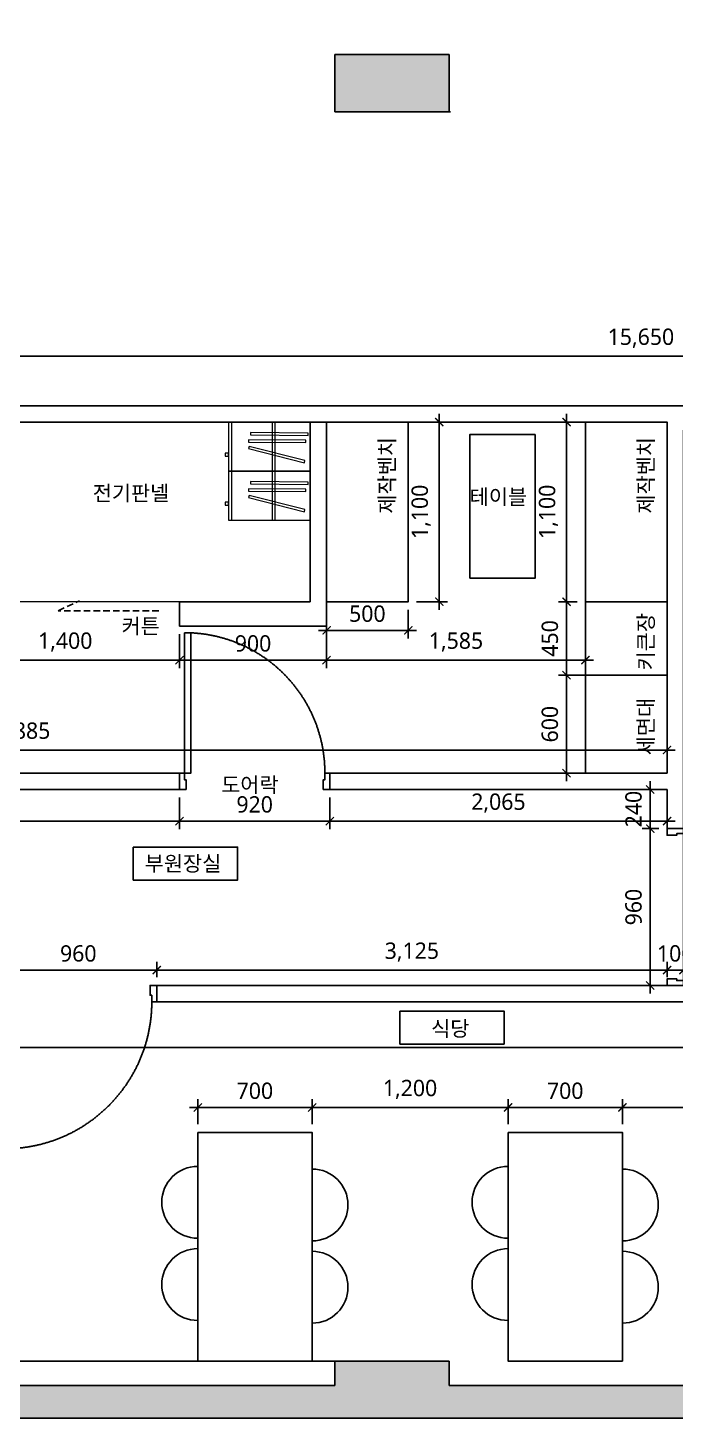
# Model space of a CAD drawing. Header units: metres. Extents: x 11578468 to 47831421, y -58341524 to -14256839.
# Drawn here: x 23911402 to 23915366, y -29093692 to -29085178 of the extents above; entities that cross this region are included whole.
import ezdxf
from ezdxf.enums import TextEntityAlignment as Align

# ---------------------------------------------------------------- set-up
doc = ezdxf.new("R2010")
doc.units = ezdxf.units.M
doc.header["$LTSCALE"] = 50
doc.header["$MEASUREMENT"] = 0
doc.linetypes.add('CENTER2', pattern=[28.575, 19.05, -3.175, 3.175, -3.175])
doc.linetypes.add('DH-HID2', pattern=[1.2, 0.8, -0.4])
doc.layers.get('0').update_dxf_attribs({"linetype": 'CONTINUOUS'})
doc.layers.get('DEFPOINTS').update_dxf_attribs({"linetype": 'CONTINUOUS'})
for name, color, linetype in [('0-ELC TEXT', 7, 'CONTINUOUS'), ('04_FUR', 6, 'CONTINUOUS'), ('3.기호.계단선', 30, 'CONTINUOUS'), ('FU-FURM', 251, 'DH-HID2'), ('S-DIM', 7, 'CONTINUOUS'), ('wall', 3, 'CONTINUOUS'), ('WIN', 4, 'CONTINUOUS'), ('家具', 251, 'CONTINUOUS')]:
    doc.layers.add(name, color=color, linetype=linetype)
doc.layers.add('Arch', color=8, linetype='CONTINUOUS', lineweight=0)
doc.layers.add('ha', color=8, linetype='CONTINUOUS', lineweight=5)
doc.styles.add('HY 울릉도 L', font='malgun.ttf')
doc.styles.add('맑은 고딕', font='malgun.ttf')
doc.dimstyles.new('사본 50', dxfattribs={"dimscale": 50, "dimtxt": 2, "dimasz": 1, "dimexe": 1, "dimexo": 1, "dimgap": 1, "dimtad": 1, "dimdec": 0, "dimrnd": 0.05, "dimdsep": 46, "dimlunit": 6, "dimtxsty": 'HY 울릉도 L', "dimblk": 'ARCHTICK', "dimcen": 2.5, "dimdle": 1, "dimclrd": 133, "dimclre": 133, "dimclrt": 30, "dimadec": 0, "dimazin": 0, "dimtfac": 1, "dimtdec": 0, "dimtix": 1, "dimtmove": 2, "dimatfit": 3, "dimldrblk": 'ARCHTICK', "dimfxl": 1, "dimlwd": -1, "dimlwe": -1, "dimarcsym": 0})

# ---------------------------------------------------------------- blocks, each defined once
blk = doc.blocks.new('sdagdgds')
at = {"layer": 'ha', "transparency": 33554687}
h = blk.add_hatch(color=256, dxfattribs=at)
h.dxf.hatch_style = 1
h.paths.add_polyline_path([(23725502, -29128457), (23728302, -29128457), (23728302, -29132607), (23728502, -29132607), (23728502, -29128257), (23728302, -29128257), (23725302, -29128257), (23725302, -29132557), (23725502, -29132557)])
h.paths.add_polyline_path([(23728502, -29133657), (23728302, -29133657), (23728302, -29133757), (23725502, -29133757), (23725502, -29133657), (23725302, -29133657), (23725302, -29133757), (23724848.0976572, -29133757), (23724752, -29133757), (23724752, -29136507), (23725152, -29136507), (23725152, -29137657), (23725352, -29137657), (23725352, -29137507), (23727752, -29137507), (23727952, -29137507), (23727952, -29137307), (23725352, -29137307), (23725352, -29136507), (23727052, -29136507), (23727052, -29136707), (23727252, -29136707), (23727252, -29136507), (23727252, -29135757), (23727252, -29135707), (23727052, -29135707), (23727052, -29135757), (23727052, -29136307), (23725352, -29136307), (23724952, -29136307), (23724952, -29133957), (23727052, -29133957), (23727052, -29134507), (23727252, -29134507), (23727252, -29133957), (23728502, -29133957)])
h.paths.add_polyline_path([(23727952, -29138607), (23727752, -29138607), (23727752, -29139637), (23725352, -29139637), (23725352, -29139457), (23725152, -29139457), (23725152, -29140057), (23725352, -29140057), (23725352, -29139837), (23727752, -29139837), (23727752, -29139907), (23727952, -29139907), (23727952, -29139837)])
h.paths.add_polyline_path([(23727952, -29141007), (23727752, -29141007), (23727752, -29142007), (23725352, -29142007), (23725352, -29141857), (23725152, -29141857), (23725152, -29144557), (23725652, -29144557), (23725652, -29144657), (23729552, -29144657), (23729552, -29144457), (23725852, -29144457), (23725852, -29144357), (23725352, -29144357), (23725352, -29142207), (23727952, -29142207)])
h.paths.add_polyline_path([(23731552, -29144307), (23730852, -29144307), (23730852, -29144457), (23730732, -29144457), (23730732, -29144657), (23732052, -29144657), (23732052, -29144457), (23731552, -29144457)])
h.paths.add_polyline_path([(23739502, -29144457), (23736702, -29144457), (23736702, -29144307), (23736002, -29144307), (23736002, -29144457), (23733202, -29144457), (23733202, -29144657), (23739502, -29144657)])
h.paths.add_polyline_path([(23745902, -29143307), (23745702, -29143307), (23745702, -29144457), (23744702, -29144457), (23744702, -29144307), (23744002, -29144307), (23744002, -29144457), (23743102, -29144457), (23743102, -29144657), (23745902, -29144657)])
h.paths.add_polyline_path([(23745902, -29133157), (23745702, -29133157), (23745702, -29139657), (23745902, -29139657)])
h.paths.add_polyline_path([(23745902, -29140857), (23745702, -29140857), (23745702, -29142157), (23745902, -29142157)])
h.paths.add_polyline_path([(23744602, -29136307), (23743902, -29136307), (23743902, -29136657), (23744602, -29136657)])
h.paths.add_polyline_path([(23736702, -29136307), (23736002, -29136307), (23736002, -29136657), (23736702, -29136657)])
h.paths.add_polyline_path([(23731602, -29136307), (23730902, -29136307), (23730902, -29136657), (23731602, -29136657)])
h.paths.add_polyline_path([(23745902, -29130707), (23745702, -29130707), (23745702, -29131957), (23745902, -29131957)])
h.paths.add_polyline_path([(23745902, -29128257), (23743802, -29128257), (23743802, -29128457), (23743802, -29128707), (23744502, -29128707), (23744502, -29128457), (23745702, -29128457), (23745702, -29129607), (23745902, -29129607)])
h.paths.add_polyline_path([(23731602, -29128457), (23731602, -29128257), (23730902, -29128257), (23730902, -29130107), (23731102, -29130107), (23731102, -29128707), (23731602, -29128707)])
h.paths.add_polyline_path([(23736702, -29128257), (23736002, -29128257), (23736002, -29128457), (23736002, -29128707), (23736702, -29128707), (23736702, -29128457)])
at = {"layer": 'wall'}
for p, q in [((23736702, -29136307), (23736002, -29136307)), ((23736002, -29136307), (23736002, -29136657)), ((23736702, -29136657), (23736702, -29136307)), ((23736002, -29136657), (23736702, -29136657)), ((23736002, -29144457), (23736002, -29144307)), ((23736002, -29144307), (23736702, -29144307)), ((23736702, -29144307), (23736702, -29144457)), ((23736002, -29144457), (23733202, -29144457)), ((23739502, -29144457), (23736702, -29144457)), ((23739502, -29144657), (23733202, -29144657))]:
    blk.add_line(p, q, dxfattribs=at)
blk = doc.blocks.new('*U1345')
at = {"layer": 'WIN', "linetype": 'Continuous', "transparency": 33554687}
for points in [[(30, 1100), (30, 200), (70, 200), (70, 1100)], [(0, 200), (0, 100), (40, 100), (40, 160), (30, 160), (30, 200)], [(960, 200), (960, 100), (920, 100), (920, 160), (930, 160), (930, 200)]]:
    blk.add_lwpolyline(points, close=True, dxfattribs=at)
at = {"layer": 'WIN', "linetype": 'CENTER2', "ltscale": 20, "transparency": 33554687}
blk.add_arc((30, 200), 900, 0, 90, dxfattribs=at)
blk = doc.blocks.new('_ArchTick')
at = {"color": 0, "linetype": 'ByBlock', "const_width": 0.15}
blk.add_lwpolyline([(-0.5, -0.5), (0.5, 0.5)], dxfattribs=at)
blk = doc.blocks.new('*D2200')
at = {"layer": 'DEFPOINTS', "color": 0}
for p in [(23922980.8, -29087189.1), (23907330.8, -29087492), (23922980.8, -29087492)]:
    blk.add_point(p, dxfattribs=at)
at = {"layer": 'wall', "color": 133, "ltscale": 10}
for p, q in [((23907330.8, -29087442), (23907330.8, -29087139.1)), ((23922980.8, -29087442), (23922980.8, -29087139.1)), ((23907280.8, -29087189.1), (23923030.8, -29087189.1))]:
    blk.add_line(p, q, dxfattribs=at)
at = {"layer": 'wall', "color": 133, "xscale": 50, "yscale": 50, "zscale": 50, "rotation": 180}
blk.add_blockref('_ArchTick', (23907330.8, -29087189.1), dxfattribs=at)
at = {"layer": 'wall', "color": 133, "xscale": 50, "yscale": 50, "zscale": 50}
blk.add_blockref('_ArchTick', (23922980.8, -29087189.1), dxfattribs=at)
at = {"layer": 'wall', "color": 30, "ltscale": 10, "insert": (23915155.8, -29087078.8), "char_height": 100, "attachment_point": 5, "style": 'HY 울릉도 L'}
blk.add_mtext('15,650', dxfattribs=at)
blk = doc.blocks.new('arrttt')
at = {"layer": 'Arch', "color": 6}
for p, q in [((883190.8, 53508.7), (882890.8, 53508.7)), ((882890.8, 53508.7), (882890.8, 53008.7)), ((882958.9, 53496.3), (882955.8, 53144.1)), ((882972.9, 53496.2), (882958.9, 53496.3)), ((882969.8, 53144), (882972.9, 53496.2)), ((883002.8, 53482.1), (882999.7, 53130)), ((883016.8, 53482), (883002.8, 53482.1)), ((883013.7, 53129.9), (883016.8, 53482)), ((883126.4, 53476.3), (883040, 53134.9)), ((883053.6, 53131.5), (883140, 53472.9)), ((883140, 53472.9), (883126.4, 53476.3)), ((883190.8, 53008.7), (883190.8, 53508.7)), ((882890.8, 53291.2), (883190.8, 53291.2)), ((882890.8, 53276.2), (883190.8, 53276.2)), ((882955.8, 53144.1), (882969.8, 53144)), ((882999.7, 53130), (883013.7, 53129.9)), ((883040, 53134.9), (883053.6, 53131.5)), ((883190.8, 53028.7), (882890.8, 53028.7)), ((882890.8, 53008.7), (883190.8, 53008.7)), ((883100.8, 53008.7), (883080.8, 53008.7)), ((883080.8, 53008.7), (883080.8, 52988.7)), ((883080.8, 52988.7), (883100.8, 52988.7)), ((883100.8, 52988.7), (883100.8, 53008.7))]:
    blk.add_line(p, q, dxfattribs=at)
blk = doc.blocks.new('*D2202')
at = {"layer": 'DEFPOINTS', "color": 0}
for p in [(23915315.7, -29089842), (23915212.7, -29090082), (23915315.7, -29090082)]:
    blk.add_point(p, dxfattribs=at)
at = {"layer": 'S-DIM', "color": 133, "ltscale": 10}
for p, q in [((23915265.7, -29089842), (23915162.7, -29089842)), ((23915212.7, -29089792), (23915212.7, -29090132)), ((23915265.7, -29090082), (23915162.7, -29090082))]:
    blk.add_line(p, q, dxfattribs=at)
at = {"layer": 'S-DIM', "color": 133, "xscale": 50, "yscale": 50, "zscale": 50}
for p, rotation in [((23915212.7, -29089842), 270), ((23915212.7, -29090082), 90)]:
    blk.add_blockref('_ArchTick', p, dxfattribs=dict(at, rotation=rotation))
at = {"layer": 'S-DIM', "color": 30, "ltscale": 10, "insert": (23915111, -29089962), "char_height": 100, "attachment_point": 5, "rotation": 90, "style": 'HY 울릉도 L'}
blk.add_mtext('240', dxfattribs=at)
blk = doc.blocks.new('*D2203')
at = {"layer": 'DEFPOINTS', "color": 0}
for p in [(23915315.7, -29090082), (23915212.7, -29091042), (23915315.7, -29091042)]:
    blk.add_point(p, dxfattribs=at)
at = {"layer": 'S-DIM', "color": 133, "ltscale": 10}
for p, q in [((23915212.7, -29090032), (23915212.7, -29091092)), ((23915265.7, -29090082), (23915162.7, -29090082)), ((23915265.7, -29091042), (23915162.7, -29091042))]:
    blk.add_line(p, q, dxfattribs=at)
at = {"layer": 'S-DIM', "color": 133, "xscale": 50, "yscale": 50, "zscale": 50}
for p, rotation in [((23915212.7, -29090082), 90), ((23915212.7, -29091042), 270)]:
    blk.add_blockref('_ArchTick', p, dxfattribs=dict(at, rotation=rotation))
at = {"layer": 'S-DIM', "color": 30, "ltscale": 10, "insert": (23915111, -29090562), "char_height": 100, "attachment_point": 5, "rotation": 90, "style": 'HY 울릉도 L'}
blk.add_mtext('960', dxfattribs=at)
blk = doc.blocks.new('*D2207')
at = {"layer": 'DEFPOINTS', "color": 0}
for p in [(23912190.8, -29090948.4), (23911230.8, -29091042), (23912190.8, -29091042)]:
    blk.add_point(p, dxfattribs=at)
at = {"layer": 'S-DIM', "color": 133, "ltscale": 10}
for p, q in [((23911180.8, -29090948.4), (23912240.8, -29090948.4)), ((23911230.8, -29090992), (23911230.8, -29090898.4)), ((23912190.8, -29090992), (23912190.8, -29090898.4))]:
    blk.add_line(p, q, dxfattribs=at)
at = {"layer": 'S-DIM', "color": 133, "xscale": 50, "yscale": 50, "zscale": 50, "rotation": 180}
blk.add_blockref('_ArchTick', (23911230.8, -29090948.4), dxfattribs=at)
at = {"layer": 'S-DIM', "color": 133, "xscale": 50, "yscale": 50, "zscale": 50}
blk.add_blockref('_ArchTick', (23912190.8, -29090948.4), dxfattribs=at)
at = {"layer": 'S-DIM', "color": 30, "ltscale": 10, "insert": (23911710.8, -29090846.7), "char_height": 100, "attachment_point": 5, "style": 'HY 울릉도 L'}
blk.add_mtext('960', dxfattribs=at)
blk = doc.blocks.new('*D2208')
at = {"layer": 'DEFPOINTS', "color": 0}
for p in [(23915315.7, -29090948.4), (23912190.8, -29091042), (23915315.7, -29091042)]:
    blk.add_point(p, dxfattribs=at)
at = {"layer": 'S-DIM', "color": 133, "ltscale": 10}
for p, q in [((23912140.8, -29090948.4), (23915365.7, -29090948.4)), ((23912190.8, -29090992), (23912190.8, -29090898.4)), ((23915315.7, -29090992), (23915315.7, -29090898.4))]:
    blk.add_line(p, q, dxfattribs=at)
at = {"layer": 'S-DIM', "color": 133, "xscale": 50, "yscale": 50, "zscale": 50, "rotation": 180}
blk.add_blockref('_ArchTick', (23912190.8, -29090948.4), dxfattribs=at)
at = {"layer": 'S-DIM', "color": 133, "xscale": 50, "yscale": 50, "zscale": 50}
blk.add_blockref('_ArchTick', (23915315.7, -29090948.4), dxfattribs=at)
at = {"layer": 'S-DIM', "color": 30, "ltscale": 10, "insert": (23913753.2, -29090838.1), "char_height": 100, "attachment_point": 5, "style": 'HY 울릉도 L'}
blk.add_mtext('3,125', dxfattribs=at)
blk = doc.blocks.new('*D2209')
at = {"layer": 'DEFPOINTS', "color": 0}
for p in [(23915415.7, -29087592), (23915415.7, -29090948.4), (23915315.7, -29091042)]:
    blk.add_point(p, dxfattribs=at)
at = {"layer": 'S-DIM', "color": 133, "ltscale": 10}
for p, q in [((23915415.7, -29087642), (23915415.7, -29090998.4)), ((23915265.7, -29090948.4), (23915465.7, -29090948.4)), ((23915315.7, -29090992), (23915315.7, -29090898.4))]:
    blk.add_line(p, q, dxfattribs=at)
at = {"layer": 'S-DIM', "color": 133, "xscale": 50, "yscale": 50, "zscale": 50}
blk.add_blockref('_ArchTick', (23915315.7, -29090948.4), dxfattribs=at)
at = {"layer": 'S-DIM', "color": 133, "xscale": 50, "yscale": 50, "zscale": 50, "rotation": 180}
blk.add_blockref('_ArchTick', (23915415.7, -29090948.4), dxfattribs=at)
at = {"layer": 'S-DIM', "color": 30, "ltscale": 10, "insert": (23915365.7, -29090846.4), "char_height": 100, "attachment_point": 5, "style": 'HY 울릉도 L'}
blk.add_mtext('100', dxfattribs=at)
blk = doc.blocks.new('*D2224')
at = {"layer": 'DEFPOINTS', "color": 0}
for p in [(23911230.8, -29091142), (23920380.8, -29091142), (23920380.8, -29091421.8)]:
    blk.add_point(p, dxfattribs=at)
at = {"layer": 'wall', "color": 133, "ltscale": 10}
for p, q in [((23911230.8, -29091192), (23911230.8, -29091471.8)), ((23920380.8, -29091192), (23920380.8, -29091471.8)), ((23911180.8, -29091421.8), (23920430.8, -29091421.8))]:
    blk.add_line(p, q, dxfattribs=at)
at = {"layer": 'wall', "color": 133, "xscale": 50, "yscale": 50, "zscale": 50, "rotation": 180}
blk.add_blockref('_ArchTick', (23911230.8, -29091421.8), dxfattribs=at)
at = {"layer": 'wall', "color": 133, "xscale": 50, "yscale": 50, "zscale": 50}
blk.add_blockref('_ArchTick', (23920380.8, -29091421.8), dxfattribs=at)
at = {"layer": 'wall', "color": 30, "ltscale": 10, "insert": (23915805.8, -29091311.5), "char_height": 100, "attachment_point": 5, "style": 'HY 울릉도 L'}
blk.add_mtext('9,150', dxfattribs=at)
blk = doc.blocks.new('*D2225')
at = {"layer": 'DEFPOINTS', "color": 0}
for p in [(23913142.2, -29091789.3), (23912442.2, -29091942), (23913142.2, -29091942)]:
    blk.add_point(p, dxfattribs=at)
at = {"layer": 'wall', "color": 133, "ltscale": 10}
for p, q in [((23912442.2, -29091892), (23912442.2, -29091739.3)), ((23913142.2, -29091892), (23913142.2, -29091739.3)), ((23912392.2, -29091789.3), (23913192.2, -29091789.3))]:
    blk.add_line(p, q, dxfattribs=at)
at = {"layer": 'wall', "color": 133, "xscale": 50, "yscale": 50, "zscale": 50, "rotation": 180}
blk.add_blockref('_ArchTick', (23912442.2, -29091789.3), dxfattribs=at)
at = {"layer": 'wall', "color": 133, "xscale": 50, "yscale": 50, "zscale": 50}
blk.add_blockref('_ArchTick', (23913142.2, -29091789.3), dxfattribs=at)
at = {"layer": 'wall', "color": 30, "ltscale": 10, "insert": (23912792.2, -29091687.6), "char_height": 100, "attachment_point": 5, "style": 'HY 울릉도 L'}
blk.add_mtext('700', dxfattribs=at)
blk = doc.blocks.new('*D2226')
at = {"layer": 'DEFPOINTS', "color": 0}
for p in [(23914342.2, -29091789.3), (23913142.2, -29091942), (23914342.2, -29091942)]:
    blk.add_point(p, dxfattribs=at)
at = {"layer": 'wall', "color": 133, "ltscale": 10}
for p, q in [((23913142.2, -29091892), (23913142.2, -29091739.3)), ((23914342.2, -29091892), (23914342.2, -29091739.3)), ((23913092.2, -29091789.3), (23914392.2, -29091789.3))]:
    blk.add_line(p, q, dxfattribs=at)
at = {"layer": 'wall', "color": 133, "xscale": 50, "yscale": 50, "zscale": 50, "rotation": 180}
blk.add_blockref('_ArchTick', (23913142.2, -29091789.3), dxfattribs=at)
at = {"layer": 'wall', "color": 133, "xscale": 50, "yscale": 50, "zscale": 50}
blk.add_blockref('_ArchTick', (23914342.2, -29091789.3), dxfattribs=at)
at = {"layer": 'wall', "color": 30, "ltscale": 10, "insert": (23913742.2, -29091679), "char_height": 100, "attachment_point": 5, "style": 'HY 울릉도 L'}
blk.add_mtext('1,200', dxfattribs=at)
blk = doc.blocks.new('*D2227')
at = {"layer": 'DEFPOINTS', "color": 0}
for p in [(23915042.2, -29091789.3), (23914342.2, -29091942), (23915042.2, -29091942)]:
    blk.add_point(p, dxfattribs=at)
at = {"layer": 'wall', "color": 133, "ltscale": 10}
for p, q in [((23914342.2, -29091892), (23914342.2, -29091739.3)), ((23915042.2, -29091892), (23915042.2, -29091739.3)), ((23914292.2, -29091789.3), (23915092.2, -29091789.3))]:
    blk.add_line(p, q, dxfattribs=at)
at = {"layer": 'wall', "color": 133, "xscale": 50, "yscale": 50, "zscale": 50, "rotation": 180}
blk.add_blockref('_ArchTick', (23914342.2, -29091789.3), dxfattribs=at)
at = {"layer": 'wall', "color": 133, "xscale": 50, "yscale": 50, "zscale": 50}
blk.add_blockref('_ArchTick', (23915042.2, -29091789.3), dxfattribs=at)
at = {"layer": 'wall', "color": 30, "ltscale": 10, "insert": (23914692.2, -29091687.6), "char_height": 100, "attachment_point": 5, "style": 'HY 울릉도 L'}
blk.add_mtext('700', dxfattribs=at)
blk = doc.blocks.new('*D2228')
at = {"layer": 'DEFPOINTS', "color": 0}
for p in [(23916242.2, -29091789.3), (23915042.2, -29091942), (23916242.2, -29091942)]:
    blk.add_point(p, dxfattribs=at)
at = {"layer": 'wall', "color": 133, "ltscale": 10}
for p, q in [((23915042.2, -29091892), (23915042.2, -29091739.3)), ((23916242.2, -29091892), (23916242.2, -29091739.3)), ((23914992.2, -29091789.3), (23916292.2, -29091789.3))]:
    blk.add_line(p, q, dxfattribs=at)
at = {"layer": 'wall', "color": 133, "xscale": 50, "yscale": 50, "zscale": 50, "rotation": 180}
blk.add_blockref('_ArchTick', (23915042.2, -29091789.3), dxfattribs=at)
at = {"layer": 'wall', "color": 133, "xscale": 50, "yscale": 50, "zscale": 50}
blk.add_blockref('_ArchTick', (23916242.2, -29091789.3), dxfattribs=at)
at = {"layer": 'wall', "color": 30, "ltscale": 10, "insert": (23915642.2, -29091679), "char_height": 100, "attachment_point": 5, "style": 'HY 울릉도 L'}
blk.add_mtext('1,200', dxfattribs=at)
blk = doc.blocks.new('*D2233')
at = {"layer": 'DEFPOINTS', "color": 0}
for p in [(23914700.3, -29089142), (23914865.7, -29089142), (23914865.7, -29089742)]:
    blk.add_point(p, dxfattribs=at)
at = {"layer": 'wall', "color": 133, "ltscale": 10}
for p, q in [((23914700.3, -29089792), (23914700.3, -29089092)), ((23914815.7, -29089142), (23914650.3, -29089142)), ((23914815.7, -29089742), (23914650.3, -29089742))]:
    blk.add_line(p, q, dxfattribs=at)
at = {"layer": 'wall', "color": 133, "xscale": 50, "yscale": 50, "zscale": 50}
for p, rotation in [((23914700.3, -29089142), 90), ((23914700.3, -29089742), 270)]:
    blk.add_blockref('_ArchTick', p, dxfattribs=dict(at, rotation=rotation))
at = {"layer": 'wall', "color": 30, "ltscale": 10, "insert": (23914598.6, -29089442), "char_height": 100, "attachment_point": 5, "rotation": 90, "style": 'HY 울릉도 L'}
blk.add_mtext('600', dxfattribs=at)
blk = doc.blocks.new('12234')
at = {"layer": 'FU-FURM'}
for p, q in [((23915149.5, -29138501.3), (23915279.9, -29138441.8)), ((23915766, -29138501.3), (23915149.5, -29138501.3))]:
    blk.add_line(p, q, dxfattribs=at)
at = {"layer": '0-ELC TEXT', "style": '맑은 고딕'}
blk.add_text('커튼', height=93.33, dxfattribs=at).set_placement((23915655, -29138596.3), align=Align.MIDDLE_CENTER)
blk = doc.blocks.new('*D2234')
at = {"layer": 'DEFPOINTS', "color": 0}
for p in [(23913730.8, -29087592), (23913730.8, -29088692), (23913920.8, -29088692)]:
    blk.add_point(p, dxfattribs=at)
at = {"layer": 'wall', "color": 133, "ltscale": 10}
for p, q in [((23913920.8, -29087542), (23913920.8, -29088742)), ((23913780.8, -29087592), (23913970.8, -29087592)), ((23913780.8, -29088692), (23913970.8, -29088692))]:
    blk.add_line(p, q, dxfattribs=at)
at = {"layer": 'wall', "color": 133, "xscale": 50, "yscale": 50, "zscale": 50}
for p, rotation in [((23913920.8, -29087592), 90), ((23913920.8, -29088692), 270)]:
    blk.add_blockref('_ArchTick', p, dxfattribs=dict(at, rotation=rotation))
at = {"layer": 'wall', "color": 30, "ltscale": 10, "insert": (23913810.4, -29088142), "char_height": 100, "attachment_point": 5, "rotation": 90, "style": 'HY 울릉도 L'}
blk.add_mtext('1,100', dxfattribs=at)
blk = doc.blocks.new('*D2235')
at = {"layer": 'DEFPOINTS', "color": 0}
for p in [(23913230.8, -29088692), (23913730.8, -29088692), (23913730.8, -29088867.6)]:
    blk.add_point(p, dxfattribs=at)
at = {"layer": 'wall', "color": 133, "ltscale": 10}
for p, q in [((23913230.8, -29088742), (23913230.8, -29088917.6)), ((23913730.8, -29088742), (23913730.8, -29088917.6)), ((23913180.8, -29088867.6), (23913780.8, -29088867.6))]:
    blk.add_line(p, q, dxfattribs=at)
at = {"layer": 'wall', "color": 133, "xscale": 50, "yscale": 50, "zscale": 50, "rotation": 180}
blk.add_blockref('_ArchTick', (23913230.8, -29088867.6), dxfattribs=at)
at = {"layer": 'wall', "color": 133, "xscale": 50, "yscale": 50, "zscale": 50}
blk.add_blockref('_ArchTick', (23913730.8, -29088867.6), dxfattribs=at)
at = {"layer": 'wall', "color": 30, "ltscale": 10, "insert": (23913480.8, -29088766), "char_height": 100, "attachment_point": 5, "style": 'HY 울릉도 L'}
blk.add_mtext('500', dxfattribs=at)
blk = doc.blocks.new('*D2236')
at = {"layer": 'DEFPOINTS', "color": 0}
for p in [(23914700.3, -29088692), (23914815.7, -29088692), (23914815.7, -29089142)]:
    blk.add_point(p, dxfattribs=at)
at = {"layer": 'wall', "color": 133, "ltscale": 10}
for p, q in [((23914700.3, -29089192), (23914700.3, -29088642)), ((23914765.7, -29088692), (23914650.3, -29088692)), ((23914765.7, -29089142), (23914650.3, -29089142))]:
    blk.add_line(p, q, dxfattribs=at)
at = {"layer": 'wall', "color": 133, "xscale": 50, "yscale": 50, "zscale": 50}
for p, rotation in [((23914700.3, -29088692), 90), ((23914700.3, -29089142), 270)]:
    blk.add_blockref('_ArchTick', p, dxfattribs=dict(at, rotation=rotation))
at = {"layer": 'wall', "color": 30, "ltscale": 10, "insert": (23914598.6, -29088917), "char_height": 100, "attachment_point": 5, "rotation": 90, "style": 'HY 울릉도 L'}
blk.add_mtext('450', dxfattribs=at)
blk = doc.blocks.new('*D2237')
at = {"layer": 'DEFPOINTS', "color": 0}
for p in [(23914700.3, -29087592), (23914815.7, -29087592), (23914815.7, -29088692)]:
    blk.add_point(p, dxfattribs=at)
at = {"layer": 'wall', "color": 133, "ltscale": 10}
for p, q in [((23914700.3, -29088742), (23914700.3, -29087542)), ((23914765.7, -29087592), (23914650.3, -29087592)), ((23914765.7, -29088692), (23914650.3, -29088692))]:
    blk.add_line(p, q, dxfattribs=at)
at = {"layer": 'wall', "color": 133, "xscale": 50, "yscale": 50, "zscale": 50}
for p, rotation in [((23914700.3, -29087592), 90), ((23914700.3, -29088692), 270)]:
    blk.add_blockref('_ArchTick', p, dxfattribs=dict(at, rotation=rotation))
at = {"layer": 'wall', "color": 30, "ltscale": 10, "insert": (23914590, -29088142), "char_height": 100, "attachment_point": 5, "rotation": 90, "style": 'HY 울릉도 L'}
blk.add_mtext('1,100', dxfattribs=at)
blk = doc.blocks.new('*D2241')
at = {"layer": 'DEFPOINTS', "color": 0}
for p in [(23912330.8, -29088842), (23913230.8, -29088842), (23913230.8, -29089049.9)]:
    blk.add_point(p, dxfattribs=at)
at = {"layer": 'wall', "color": 133, "ltscale": 10}
for p, q in [((23912330.8, -29088892), (23912330.8, -29089099.9)), ((23913230.8, -29088892), (23913230.8, -29089099.9)), ((23912280.8, -29089049.9), (23913280.8, -29089049.9))]:
    blk.add_line(p, q, dxfattribs=at)
at = {"layer": 'wall', "color": 133, "xscale": 50, "yscale": 50, "zscale": 50, "rotation": 180}
blk.add_blockref('_ArchTick', (23912330.8, -29089049.9), dxfattribs=at)
at = {"layer": 'wall', "color": 133, "xscale": 50, "yscale": 50, "zscale": 50}
blk.add_blockref('_ArchTick', (23913230.8, -29089049.9), dxfattribs=at)
at = {"layer": 'wall', "color": 30, "ltscale": 10, "insert": (23912780.8, -29088948.3), "char_height": 100, "attachment_point": 5, "style": 'HY 울릉도 L'}
blk.add_mtext('900', dxfattribs=at)
blk = doc.blocks.new('*D2242')
at = {"layer": 'DEFPOINTS', "color": 0}
for p in [(23913230.8, -29088842), (23914815.7, -29088842), (23914815.7, -29089049.9)]:
    blk.add_point(p, dxfattribs=at)
at = {"layer": 'wall', "color": 133, "ltscale": 10}
for p, q in [((23913230.8, -29088892), (23913230.8, -29089099.9)), ((23914815.7, -29088892), (23914815.7, -29089099.9)), ((23913180.8, -29089049.9), (23914865.7, -29089049.9))]:
    blk.add_line(p, q, dxfattribs=at)
at = {"layer": 'wall', "color": 133, "xscale": 50, "yscale": 50, "zscale": 50, "rotation": 180}
blk.add_blockref('_ArchTick', (23913230.8, -29089049.9), dxfattribs=at)
at = {"layer": 'wall', "color": 133, "xscale": 50, "yscale": 50, "zscale": 50}
blk.add_blockref('_ArchTick', (23914815.7, -29089049.9), dxfattribs=at)
at = {"layer": 'wall', "color": 30, "ltscale": 10, "insert": (23914023.2, -29088939.6), "char_height": 100, "attachment_point": 5, "style": 'HY 울릉도 L'}
blk.add_mtext('1,585', dxfattribs=at)
blk = doc.blocks.new('*U1488')
at = {"layer": 'WIN', "linetype": 'Continuous', "transparency": 33554687}
for points in [[(30, 1060), (30, 200), (70, 200), (70, 1060)], [(0, 200), (0, 100), (40, 100), (40, 160), (30, 160), (30, 200)], [(920, 200), (920, 100), (880, 100), (880, 160), (890, 160), (890, 200)]]:
    blk.add_lwpolyline(points, close=True, dxfattribs=at)
at = {"layer": 'WIN', "linetype": 'CENTER2', "ltscale": 20, "transparency": 33554687}
blk.add_arc((30, 200), 860, 0, 90, dxfattribs=at)
blk = doc.blocks.new('*D2243')
at = {"layer": 'DEFPOINTS', "color": 0}
for p in [(23907430.8, -29089842), (23912330.8, -29089842), (23912330.8, -29090035.7)]:
    blk.add_point(p, dxfattribs=at)
at = {"layer": 'wall', "color": 133, "ltscale": 10}
for p, q in [((23907430.8, -29089892), (23907430.8, -29090085.7)), ((23912330.8, -29089892), (23912330.8, -29090085.7)), ((23907380.8, -29090035.7), (23912380.8, -29090035.7))]:
    blk.add_line(p, q, dxfattribs=at)
at = {"layer": 'wall', "color": 133, "xscale": 50, "yscale": 50, "zscale": 50, "rotation": 180}
blk.add_blockref('_ArchTick', (23907430.8, -29090035.7), dxfattribs=at)
at = {"layer": 'wall', "color": 133, "xscale": 50, "yscale": 50, "zscale": 50}
blk.add_blockref('_ArchTick', (23912330.8, -29090035.7), dxfattribs=at)
at = {"layer": 'wall', "color": 30, "ltscale": 10, "insert": (23909880.8, -29089925.7), "char_height": 100, "attachment_point": 5, "style": 'HY 울릉도 L'}
blk.add_mtext('4,900', dxfattribs=at)
blk = doc.blocks.new('*D2244')
at = {"layer": 'DEFPOINTS', "color": 0}
for p in [(23912330.8, -29089842), (23913250.8, -29089842), (23913250.8, -29090035.7)]:
    blk.add_point(p, dxfattribs=at)
at = {"layer": 'wall', "color": 133, "ltscale": 10}
for p, q in [((23912330.8, -29089892), (23912330.8, -29090085.7)), ((23913250.8, -29089892), (23913250.8, -29090085.7)), ((23912280.8, -29090035.7), (23913300.8, -29090035.7))]:
    blk.add_line(p, q, dxfattribs=at)
at = {"layer": 'wall', "color": 133, "xscale": 50, "yscale": 50, "zscale": 50, "rotation": 180}
blk.add_blockref('_ArchTick', (23912330.8, -29090035.7), dxfattribs=at)
at = {"layer": 'wall', "color": 133, "xscale": 50, "yscale": 50, "zscale": 50}
blk.add_blockref('_ArchTick', (23913250.8, -29090035.7), dxfattribs=at)
at = {"layer": 'wall', "color": 30, "ltscale": 10, "insert": (23912790.8, -29089934), "char_height": 100, "attachment_point": 5, "style": 'HY 울릉도 L'}
blk.add_mtext('920', dxfattribs=at)
blk = doc.blocks.new('*D2245')
at = {"layer": 'DEFPOINTS', "color": 0}
for p in [(23913250.8, -29089842), (23915315.7, -29089842), (23915315.7, -29090035.7)]:
    blk.add_point(p, dxfattribs=at)
at = {"layer": 'wall', "color": 133, "ltscale": 10}
for p, q in [((23913250.8, -29089892), (23913250.8, -29090085.7)), ((23915315.7, -29089892), (23915315.7, -29090085.7)), ((23913200.8, -29090035.7), (23915365.7, -29090035.7))]:
    blk.add_line(p, q, dxfattribs=at)
at = {"layer": 'wall', "color": 133, "xscale": 50, "yscale": 50, "zscale": 50, "rotation": 180}
blk.add_blockref('_ArchTick', (23913250.8, -29090035.7), dxfattribs=at)
at = {"layer": 'wall', "color": 133, "xscale": 50, "yscale": 50, "zscale": 50}
blk.add_blockref('_ArchTick', (23915315.7, -29090035.7), dxfattribs=at)
at = {"layer": 'wall', "color": 30, "ltscale": 10, "insert": (23914283.2, -29089925.7), "char_height": 100, "attachment_point": 5, "style": 'HY 울릉도 L'}
blk.add_mtext('2,065', dxfattribs=at)
blk = doc.blocks.new('*D2249')
at = {"layer": 'DEFPOINTS', "color": 0}
for p in [(23910930.8, -29088842), (23912330.8, -29088842), (23912330.8, -29089049.9)]:
    blk.add_point(p, dxfattribs=at)
at = {"layer": 'wall', "color": 133, "ltscale": 10}
for p, q in [((23910930.8, -29088892), (23910930.8, -29089099.9)), ((23912330.8, -29088892), (23912330.8, -29089099.9)), ((23910880.8, -29089049.9), (23912380.8, -29089049.9))]:
    blk.add_line(p, q, dxfattribs=at)
at = {"layer": 'wall', "color": 133, "xscale": 50, "yscale": 50, "zscale": 50, "rotation": 180}
blk.add_blockref('_ArchTick', (23910930.8, -29089049.9), dxfattribs=at)
at = {"layer": 'wall', "color": 133, "xscale": 50, "yscale": 50, "zscale": 50}
blk.add_blockref('_ArchTick', (23912330.8, -29089049.9), dxfattribs=at)
at = {"layer": 'wall', "color": 30, "ltscale": 10, "insert": (23911630.8, -29088939.6), "char_height": 100, "attachment_point": 5, "style": 'HY 울릉도 L'}
blk.add_mtext('1,400', dxfattribs=at)
blk = doc.blocks.new('*D2250')
at = {"layer": 'DEFPOINTS', "color": 0}
for p in [(23915315.7, -29089600.8), (23907430.8, -29089742), (23915315.7, -29089742)]:
    blk.add_point(p, dxfattribs=at)
at = {"layer": 'wall', "color": 133, "ltscale": 10}
for p, q in [((23907380.8, -29089600.8), (23915365.7, -29089600.8)), ((23907430.8, -29089692), (23907430.8, -29089550.8)), ((23915315.7, -29089692), (23915315.7, -29089550.8))]:
    blk.add_line(p, q, dxfattribs=at)
at = {"layer": 'wall', "color": 133, "xscale": 50, "yscale": 50, "zscale": 50, "rotation": 180}
blk.add_blockref('_ArchTick', (23907430.8, -29089600.8), dxfattribs=at)
at = {"layer": 'wall', "color": 133, "xscale": 50, "yscale": 50, "zscale": 50}
blk.add_blockref('_ArchTick', (23915315.7, -29089600.8), dxfattribs=at)
at = {"layer": 'wall', "color": 30, "ltscale": 10, "insert": (23911373.2, -29089490.7), "char_height": 100, "attachment_point": 5, "style": 'HY 울릉도 L'}
blk.add_mtext('7,885', dxfattribs=at)

msp = doc.modelspace()

# ---------------------------------------------------------------- linework, layer by layer
at = {"layer": '0-ELC TEXT'}
for points in [[(23912047.6, -29090194.5), (23912686.1, -29090194.5), (23912686.1, -29090397.1), (23912047.6, -29090397.1)], [(23913679.7, -29091198.7), (23914318.2, -29091198.7), (23914318.2, -29091401.2), (23913679.7, -29091401.2)]]:
    msp.add_lwpolyline(points, close=True, dxfattribs=at)
at = {"layer": '04_FUR'}
for points in [[(23913230.8, -29088692), (23913730.8, -29088692), (23913730.8, -29087592), (23913230.8, -29087592)], [(23914815.7, -29088692), (23915315.7, -29088692), (23915315.7, -29087592), (23914815.7, -29087592)], [(23914815.7, -29088692), (23915315.7, -29088692), (23915315.7, -29089142), (23914815.7, -29089142)], [(23914815.7, -29089742), (23915315.7, -29089742), (23915315.7, -29089142), (23914815.7, -29089142)]]:
    msp.add_lwpolyline(points, close=True, dxfattribs=at)
at = {"layer": 'ha', "ltscale": 10}
msp.add_lwpolyline([(23910930.8, -29087592), (23913130.8, -29087592), (23913130.8, -29088692), (23910930.8, -29088692)], close=True, dxfattribs=at)
at = {"layer": 'wall', "ltscale": 10}
for p, q in [((23913280.8, -29085342), (23913980.8, -29085342)), ((23907330.8, -29087492), (23922980.8, -29087492)), ((23910815.7, -29087592), (23913115.7, -29087592)), ((23913115.7, -29087592), (23915315.7, -29087592)), ((23913130.8, -29087592), (23913130.8, -29088692)), ((23913230.8, -29087592), (23913230.8, -29088842)), ((23915315.7, -29087592), (23915315.7, -29089742)), ((23912330.8, -29088842), (23912330.8, -29088692)), ((23912330.8, -29088692), (23913130.8, -29088692)), ((23913130.8, -29088842), (23912330.8, -29088842)), ((23913130.8, -29088842), (23913230.8, -29088842)), ((23907430.8, -29089742), (23912330.8, -29089742)), ((23912330.8, -29089742), (23907430.8, -29089742)), ((23911677.4, -29089742), (23912330.8, -29089742)), ((23912330.8, -29089742), (23911677.4, -29089742)), ((23912330.8, -29089842), (23912330.8, -29089742)), ((23913250.8, -29089742), (23915315.7, -29089742)), ((23913250.8, -29089742), (23914015.7, -29089742)), ((23914015.7, -29089742), (23913250.8, -29089742)), ((23915315.7, -29089742), (23913250.8, -29089742)), ((23913250.8, -29089742), (23913250.8, -29089842)), ((23915315.7, -29089742), (23914015.7, -29089742)), ((23914115.7, -29089742), (23915315.7, -29089742)), ((23914115.7, -29089742), (23914215.7, -29089742)), ((23907430.8, -29089842), (23912330.8, -29089842)), ((23911667.4, -29089842), (23912330.8, -29089842)), ((23913250.8, -29089842), (23915315.7, -29089842)), ((23913250.8, -29089842), (23915315.7, -29089842)), ((23915315.7, -29089842), (23915315.7, -29090122)), ((23912150.8, -29091042), (23918042.2, -29091042)), ((23912190.8, -29091042), (23912190.8, -29091142)), ((23915315.7, -29091002), (23915315.7, -29091042)), ((23912160.8, -29091142), (23920380.8, -29091142)), ((23912430.8, -29093342), (23908130.8, -29093342)), ((23913280.8, -29093342), (23911230.8, -29093342)), ((23913280.8, -29093492), (23910830.8, -29093492)), ((23914980.8, -29093492), (23913980.8, -29093492)), ((23919130.8, -29093492), (23914980.8, -29093492))]:
    msp.add_line(p, q, dxfattribs=at)
for points in [[(23905780.8, -29079142), (23905780.8, -29081642), (23907330.8, -29081642), (23907330.8, -29087492), (23922980.8, -29087492), (23922980.8, -29077492), (23921780.8, -29077492), (23921780.8, -29077742), (23908380.8, -29077742), (23908380.8, -29079142), (23905840.8, -29079142)], [(23913830.8, -29085342), (23913980.8, -29085342)], [(23913280.8, -29085692), (23913990.8, -29085692)], [(23910815.7, -29087592), (23913115.7, -29087592)], [(23913115.7, -29087592), (23915315.7, -29087592)], [(23917830.8, -29093492), (23913980.8, -29093492)]]:
    msp.add_lwpolyline(points, dxfattribs=at)
at = {"layer": '家具', "color": 251, "true_color": 0x636466}
for points in [[(23914107.3, -29088548.4), (23914507.3, -29088548.4), (23914507.3, -29087668.4), (23914107.3, -29087668.4)], [(23912442.2, -29091942), (23913142.2, -29091942), (23913142.2, -29093342), (23912442.2, -29093342)], [(23914342.2, -29091942), (23915042.2, -29091942), (23915042.2, -29093342), (23914342.2, -29093342)]]:
    msp.add_lwpolyline(points, close=True, dxfattribs=at)
for centre, start, end in [((23912442.2, -29092369.8), 90, 270), ((23913142.2, -29092386.3), 270, 90), ((23914342.2, -29092369.8), 90, 270), ((23915042.2, -29092386.3), 270, 90), ((23912442.2, -29092873.7), 90, 270), ((23913142.2, -29092890.1), 270, 90), ((23914342.2, -29092873.7), 90, 270), ((23915042.2, -29092890.1), 270, 90)]:
    msp.add_arc(centre, 220, start, end, dxfattribs=at)

# ---------------------------------------------------------------- block references
at = {"layer": '04_FUR', "rotation": 269.9999999994965}
for p in [(23859622.1, -28204701.1), (23859622.1, -28205001.1)]:
    msp.add_blockref('arrttt', p, dxfattribs=at)
at = {"layer": '3.기호.계단선'}
msp.add_blockref('sdagdgds', (177278.8, 50965), dxfattribs=at)
at = {"layer": 'wall'}
msp.add_blockref('12234', (-3562, 49754.2), dxfattribs=at)
at = {"layer": 'WIN', "linetype": 'Continuous'}
msp.add_blockref('*U1488', (23912330.8, -29089942), dxfattribs=at)
at = {"layer": 'WIN', "linetype": 'Continuous', "xscale": -1}
for p, rotation in [((23915215.7, -29091042), 270), ((23911230.8, -29090942), 180)]:
    msp.add_blockref('*U1345', p, dxfattribs=dict(at, rotation=rotation))

# ---------------------------------------------------------------- texts
at = {"layer": '0-ELC TEXT', "style": '맑은 고딕'}
for s, p in [('제작벤치', (23913648.1, -29088152.6)), ('제작벤치', (23915232.9, -29088152.6)), ('키큰장', (23915232.9, -29089112.7)), ('세면대', (23915232.9, -29089632.3))]:
    msp.add_text(s, height=93.33, rotation=90, dxfattribs=at).set_placement(p)
for s, p in [('전기판넬', (23911799.3, -29088074.1)), ('테이블', (23914107.3, -29088097)), ('도어락', (23912585.7, -29089859.8)), ('부원장실', (23912117.7, -29090342.1)), ('식당', (23913871.3, -29091353))]:
    msp.add_text(s, height=93.33, dxfattribs=at).set_placement(p)

# ---------------------------------------------------------------- dimensions: what is measured, and where the dimension line sits
at = {"layer": 'S-DIM', "ltscale": 10}
for base, p1, p2, picture, middle in [((23915415.7, -29090948.4), (23915315.7, -29091042), (23915415.7, -29087592), '*D2209', (23915365.7, -29090846.4)), ((23912190.8, -29090948.4), (23911230.8, -29091042), (23912190.8, -29091042), '*D2207', (23911710.8, -29090846.7)), ((23915315.7, -29090948.4), (23912190.8, -29091042), (23915315.7, -29091042), '*D2208', (23913753.2, -29090838.1))]:
    dim = msp.add_linear_dim(base=base, p1=p1, p2=p2, dimstyle='사본 50', dxfattribs=at)
    dim.commit()
    dim.dimension.update_dxf_attribs({"geometry": picture, "text_midpoint": middle})
for base, p1, p2, picture, middle in [((23915212.7, -29090082), (23915315.7, -29089842), (23915315.7, -29090082), '*D2202', (23915111, -29089962)), ((23915212.7, -29091042), (23915315.7, -29090082), (23915315.7, -29091042), '*D2203', (23915111, -29090562))]:
    dim = msp.add_linear_dim(base=base, p1=p1, p2=p2, angle=90, dimstyle='사본 50', dxfattribs=at)
    dim.commit()
    dim.dimension.update_dxf_attribs({"geometry": picture, "text_midpoint": middle})
at = {"layer": 'wall', "ltscale": 10}
for base, p1, p2, picture, middle in [((23922980.8, -29087189.1), (23907330.8, -29087492), (23922980.8, -29087492), '*D2200', (23915155.8, -29087078.8)), ((23913730.8, -29088867.6), (23913230.8, -29088692), (23913730.8, -29088692), '*D2235', (23913480.8, -29088766)), ((23912330.8, -29089049.9), (23910930.8, -29088842), (23912330.8, -29088842), '*D2249', (23911630.8, -29088939.6)), ((23913230.8, -29089049.9), (23912330.8, -29088842), (23913230.8, -29088842), '*D2241', (23912780.8, -29088948.3)), ((23914815.7, -29089049.9), (23913230.8, -29088842), (23914815.7, -29088842), '*D2242', (23914023.2, -29088939.6)), ((23915315.7, -29089600.8), (23907430.8, -29089742), (23915315.7, -29089742), '*D2250', (23911373.2, -29089490.7)), ((23912330.8, -29090035.7), (23907430.8, -29089842), (23912330.8, -29089842), '*D2243', (23909880.8, -29089925.7)), ((23913250.8, -29090035.7), (23912330.8, -29089842), (23913250.8, -29089842), '*D2244', (23912790.8, -29089934)), ((23915315.7, -29090035.7), (23913250.8, -29089842), (23915315.7, -29089842), '*D2245', (23914283.2, -29089925.7)), ((23920380.8, -29091421.8), (23911230.8, -29091142), (23920380.8, -29091142), '*D2224', (23915805.8, -29091311.5)), ((23913142.2, -29091789.3), (23912442.2, -29091942), (23913142.2, -29091942), '*D2225', (23912792.2, -29091687.6)), ((23914342.2, -29091789.3), (23913142.2, -29091942), (23914342.2, -29091942), '*D2226', (23913742.2, -29091679)), ((23915042.2, -29091789.3), (23914342.2, -29091942), (23915042.2, -29091942), '*D2227', (23914692.2, -29091687.6)), ((23916242.2, -29091789.3), (23915042.2, -29091942), (23916242.2, -29091942), '*D2228', (23915642.2, -29091679))]:
    dim = msp.add_linear_dim(base=base, p1=p1, p2=p2, dimstyle='사본 50', dxfattribs=at)
    dim.commit()
    dim.dimension.update_dxf_attribs({"geometry": picture, "text_midpoint": middle})
for base, p1, p2, picture, middle in [((23913920.8, -29088692), (23913730.8, -29087592), (23913730.8, -29088692), '*D2234', (23913810.4, -29088142)), ((23914700.3, -29087592), (23914815.7, -29088692), (23914815.7, -29087592), '*D2237', (23914590, -29088142)), ((23914700.3, -29088692), (23914815.7, -29089142), (23914815.7, -29088692), '*D2236', (23914598.6, -29088917)), ((23914700.3, -29089142), (23914865.7, -29089742), (23914865.7, -29089142), '*D2233', (23914598.6, -29089442))]:
    dim = msp.add_linear_dim(base=base, p1=p1, p2=p2, angle=90, dimstyle='사본 50', dxfattribs=at)
    dim.commit()
    dim.dimension.update_dxf_attribs({"geometry": picture, "text_midpoint": middle})

doc.saveas('drawing.dxf')
